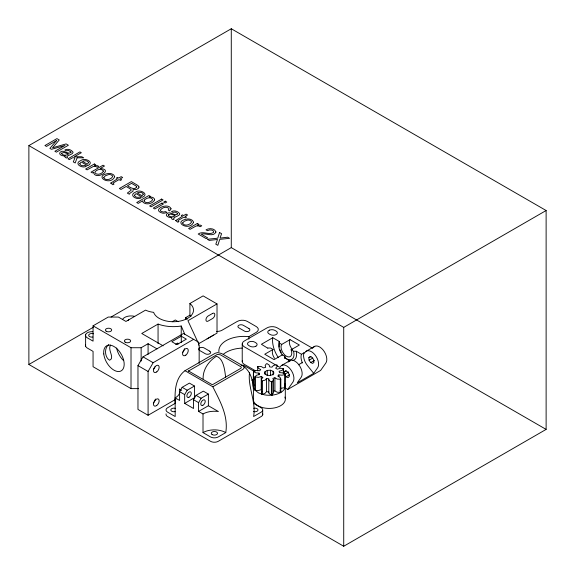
<?xml version="1.0" encoding="UTF-8"?>
<svg xmlns="http://www.w3.org/2000/svg" width="575" height="575" viewBox="0 0 575 575"><rect width="100%" height="100%" fill="white"/><g stroke="black" fill="none" stroke-linecap="round" stroke-linejoin="round"><path stroke-width="0.86" d="M203.119 378.896C202.745 369.56 208.739 361.122 216.344 356.284C223.596 358.247 224.897 370.839 225.616 377.322M283.662 368.848L282.016 370.408L279.119 371.256L279.486 372.586L282.692 372.88L285.092 374.066L284.977 374.497L282.052 375.202L278.846 374.907L277.79 376.107L280.09 377.43L280.823 379.213L277.207 379.09L274.915 377.768L272.838 378.379L273.456 379.658L273.456 392.804L272.133 395.061L270.113 394.4L268.769 392.883L268.82 378.745L266.52 378.537L265.046 380.204L261.668 380.959L261.417 379.133L262.89 377.466L261.244 376.517L258.355 377.372L254.854 376.833L256.5 375.274L259.397 374.426L259.03 373.096L255.825 372.808L253.424 371.615L253.539 371.184L256.464 370.48L259.67 370.774L260.727 369.574L258.427 368.252L257.693 366.476L261.316 366.591L263.602 367.914L265.679 367.303L265.168 365.456L266.39 363.767L267.131 363.695L269.193 365.089L269.697 366.936L272.004 367.145L273.47 365.477L276.848 364.723L277.1 366.548L275.626 368.216L277.272 369.164L280.162 368.309L283.324 368.46L283.662 373.232M268.755 392.768L268.82 391.891L266.52 391.676L265.046 393.35L262.344 394.306L258.506 392.905L254.854 389.979L254.854 376.833M282.354 355.098A10.731 6.196 60 0 1 278.875 344.626L279.242 341.442L272.794 337.712L272.643 338.718A21.462 12.391 60 0 0 278.393 357.679M265.003 371.694L264.723 373.542L266.563 375.065L269.668 375.54L272.579 374.756L273.937 373.074L273.103 371.285L270.473 370.221L267.274 370.386L265.003 371.694L265.003 374.325M253.632 383.741L253.539 384.33L253.539 371.184M273.456 379.658L272.133 381.915L272.133 395.061M267.806 348.227L261.409 344.288L272.794 337.712M279.242 341.442L279.191 347.005M253.424 371.615L253.165 385.732L253.446 387.737L255.199 390.368L258.355 390.511L261.244 389.663L261.244 376.517M302.177 363.012L302.069 362.063A11.09 6.404 60 0 1 301.401 354.351L303.974 352.791L304.527 353.115L305.145 352.231A10.199 5.887 60 0 1 314.992 354.868A10.199 5.887 60 0 1 317.637 367.763L313.713 373.34L297.268 382.835L301.192 377.257A10.199 5.887 60 0 0 298.554 364.363A10.199 5.887 60 0 0 288.707 361.725M280.277 388.355L284.977 387.643L285.092 374.066M110.623 345.086C107.087 349.564 115.28 358.024 109.545 360.23C104.736 357.363 104.003 348.026 108.74 344.648M290.023 360.928L284.848 357.815L284.819 356.27L282.354 354.847L274.067 359.627L264.73 354.236L273.01 349.449L270.545 348.026L267.864 348.012M303.974 352.791L303.931 352.892A11.09 6.404 60 0 0 307.467 365.578L313.713 373.34M175.828 399.266L148.084 415.279L137.971 409.436L137.971 365.621L143.024 356.859L183.504 333.486L198.677 342.254L198.677 345.173L199.158 344.899L199.158 363.486M148.084 415.279L148.084 371.464L153.144 362.696L193.624 339.329M179.688 392.84A16.1 9.293 0 0 1 175.181 397.9L179.608 400.459L179.608 391.697L182.138 387.313L189.412 383.115L194.472 386.033L194.472 397.72L184.668 403.377L184.668 394.615L187.198 390.231L194.472 386.033M184.668 403.377L193.523 408.487L193.523 399.726L196.053 395.348L203.327 391.144L208.387 394.069L208.387 405.749L218.407 411.542A16.1 9.293 0 0 0 203.011 413.964L198.583 411.412L198.583 402.651L201.113 398.267L208.387 394.069M273.01 349.449L272.572 350.197A7.604 4.392 60 0 0 274.527 358.268M281.743 344.411L281.297 345.158A7.604 4.392 60 0 0 286.408 356.234A7.604 4.392 60 0 0 291.525 351.066L291.079 349.808L299.367 345.022L290.023 339.631L281.743 344.411L279.277 342.988M290.023 339.631L289.584 340.378A7.604 4.392 60 0 0 292.51 349.658M284.697 387.672L287.752 389.433L292.97 382.008A10.199 5.887 60 0 0 290.332 369.107A10.199 5.887 60 0 0 280.485 366.469L279.86 367.353L276.769 365.571M207.029 338.898L213.735 335.024M284.424 374.44L284.158 371.96L285.401 370.817L287.414 371.673L289.024 374.03L289.29 376.51L288.053 377.66L286.041 376.805L284.826 375.037M308.825 357.722L310.062 356.572L312.081 357.434L313.691 359.792L313.957 362.272L312.721 363.422L310.701 362.566L309.091 360.202L308.825 357.722L311.068 356.428M261.948 391.302L261.417 392.279L261.668 394.105L264.536 394.874A16.1 9.293 0 0 0 280.226 392.79A16.1 9.293 0 0 0 284.948 383.906M249.543 372.679C247.545 386.299 256.306 401.896 253.604 416.523L261.194 412.138A5.369 3.098 0 0 0 261.194 407.761L253.604 403.377C253.417 390.461 254.919 373.815 242.578 365.614L221.619 353.517L217.695 352.576L215.151 353.287L184.985 370.702C174.922 378.221 174.707 392.013 175.181 403.377L167.591 407.761A5.369 3.098 0 0 0 167.591 412.138L175.181 416.523L175.181 397.9M188.104 371.249L217.422 354.38L220.469 354.84L240.961 366.807A2.444 1.409 0 0 1 240.53 368.503L212.376 384.761L188.456 370.954M28.879 145.604L231.279 28.75L546.121 210.522L546.121 429.396L343.721 546.25L28.879 364.478L28.879 145.604L343.721 327.376L546.121 210.522M92.783 331.746A6.26 3.615 0 0 0 86.221 333.673A6.26 3.615 0 0 0 87.371 337.87L93.064 341.155L93.064 325.824L108.244 317.055L118.364 317.055L125.954 321.439L145.554 310.119A17.89 10.328 0 0 0 153.626 312.333A20.125 11.615 0 0 0 181.204 320.828A20.125 11.615 0 0 0 189.915 303.499L203.104 295.881L217.019 303.916L217.019 333.126L198.627 343.742M28.879 364.478L93.243 327.319M111.076 317.019L231.279 247.624L546.121 429.396M184.769 334.219L181.226 326.011A28.621 16.524 0 0 1 158.06 324.077L141.759 333.486L163.135 345.827M172.234 321.741L175.282 319.98L178.272 321.705M185.711 319.067L185.711 317.608L189.915 315.179L189.915 303.499M93.064 325.824L131.014 347.731L141.134 347.731L148.084 343.713L157.054 348.888M217.019 303.916L187.932 320.706L198.03 342.477M181.29 336.224L171.803 341.701L176.863 344.626L186.35 339.149L181.29 336.224L181.29 342.556M218.903 351.728A25.041 14.461 0 0 1 248.846 336.662L256.227 332.393A7.152 4.133 0 0 0 256.227 326.55L247.379 321.439A7.152 4.133 0 0 0 237.259 321.439L222.079 330.201A7.152 4.133 0 0 1 216.646 331.408M184.985 370.702L212.815 386.767L242.973 369.351L244.202 367.885L243.52 366.297M198.583 411.412L208.387 405.749M281.369 365.578L290.123 360.518M306.029 351.332L314.791 346.279M288.161 361.919L290.059 360.827M284.158 371.96L286.293 370.731M298.497 364.773L302.292 362.581M285.135 374.03L288.693 371.982M309.091 360.202L312.829 358.045M286.041 376.805L289.599 374.749M310.701 362.566L314.439 360.403M274.915 377.768L274.915 390.914L277.207 392.236L280.823 392.351L280.823 379.213M287.752 389.433L320.634 370.444L325.853 363.019A10.199 5.887 60 0 0 323.215 350.125A10.199 5.887 60 0 0 313.368 347.487M212.815 386.767C219.995 401.134 228.483 415.732 225.774 432.587L218.191 436.971A5.369 3.098 0 0 1 210.601 436.971L203.011 432.587L203.011 413.964M273.527 391.316L274.915 390.914M292.934 360.539C296.801 359.526 297.103 354.488 296.233 351.246L293.545 351.232L291.079 349.808M268.755 379.622L270.113 381.254L272.133 381.915M85.618 344.971A6.26 3.615 0 0 0 87.371 348.098L93.064 351.382L93.064 366.713L131.014 388.621L138.604 388.621M287.737 359.562L289.009 360.115M312.75 348.371L277.207 327.851A7.152 4.133 0 0 0 267.088 327.851L244.325 340.997A7.152 4.133 0 0 0 244.325 346.833L275.224 364.679M296.233 351.246L301.444 354.257M255.724 370.947L244.325 364.363A7.152 4.133 0 0 1 242.312 360.791M254.107 371.328L243.642 365.29A25.041 14.461 0 0 1 241.148 365.204M143.024 356.859L153.144 362.696M182.138 387.313L187.198 390.231M196.053 395.348L201.113 398.267M181.7 390.346L179.393 389.009A16.1 9.293 0 0 1 179.882 390.914M137.971 365.621L148.084 371.464M179.608 391.697L184.668 394.615M193.523 399.726L198.583 402.651M253.424 384.761L254.682 385.494M280.09 390.576L280.823 392.351M280.679 351.411L281.247 352.475M279.996 349.751L280.399 350.872M293.545 351.232L293.947 353.323A10.731 6.196 60 0 1 285.193 357.973M284.819 356.27L285.214 358.362M284.848 357.815L284.999 358.613M343.721 327.376L343.721 546.25M285.301 385.228L285.301 398.374M284.977 374.497L284.977 387.643M283.324 368.46L283.324 373.714M280.291 379.514L280.291 392.66M278.846 374.907L278.846 376.661M273.103 371.285L273.103 374.871M271.386 381.987L271.386 395.133M270.473 370.221L270.473 375.568M267.274 370.386L267.274 375.64M266.52 378.537L266.52 391.676M262.696 410.435L262.696 414.819M262.344 381.16L262.344 394.306M261.668 380.959L261.668 394.105M259.03 373.096L259.03 374.85M257.693 366.476L257.693 370.853M255.199 377.222L255.199 390.368M248.846 336.662L248.846 339.164M242.226 343.915L242.226 361.438M231.279 28.75L231.279 247.624M181.226 326.011L181.226 335.793M158.06 324.077L158.06 343.634M148.084 343.713L148.084 354.38M141.134 347.731L141.134 361.064M131.014 347.731L131.014 388.621M85.618 334.751L85.618 346.107M184.431 348.637A4.025 2.322 -60 0 1 182.404 352.612M177.639 343.067A4.025 2.322 -60 0 1 178.077 344.051M175.742 344.31A4.025 2.322 -60 0 1 178.76 343.656M123.647 360.654A14.49 8.366 60 0 1 116.617 347.99M254.186 378.968A24.243 14.001 0 0 1 251.807 380.226M185.711 317.608A14.31 8.258 0 0 1 187.112 319.477M189.915 315.179A20.125 11.615 0 0 1 191.051 316.243M155.013 366.85A4.025 2.322 -60 0 1 153.317 369.409M155.343 399.028A4.025 2.322 -60 0 1 153.317 402.996M223.287 354.308A25.041 14.461 0 0 1 242.204 348.091M92.834 337.022A3.134 1.804 0 0 1 88.694 335.11A3.134 1.804 0 0 1 93.466 333.787M122.612 319.298A8.941 5.161 0 0 1 134.737 316.379M128.06 320.476A3.134 1.804 0 0 1 128.8 319.801M284.948 397.052A16.1 9.293 0 0 1 272.579 408.228A16.1 9.293 0 0 1 253.446 400.883M253.683 408.279A3.134 1.804 0 0 1 257.995 410.061A3.134 1.804 0 0 1 253.338 411.527M262.696 413.849A5.369 3.098 0 0 1 261.194 416.523L218.191 441.348A5.369 3.098 0 0 1 210.601 441.348L167.591 416.523A5.369 3.098 0 0 1 166.089 413.849M203.011 432.587A16.1 9.293 0 0 1 225.774 432.587M175.102 411.621A3.134 1.804 0 0 1 170.797 409.838A3.134 1.804 0 0 1 175.447 408.372M171.048 208.797L169.69 210.867L168.267 210.04L169.014 208.926L168.806 208.344C166.355 206.109 162.179 207.604 160.447 210.019A2.544 1.466 0 0 0 160.792 211.19L163.293 212.06L165.564 211.6L166.987 212.427L165.054 213.045A4.233 2.444 0 0 1 162.351 213.088C150.988 209.796 168.425 201.868 171.048 208.797M110.767 183.087L112.887 184.755L114.044 184.086L113.023 183.425L113.325 182.893L119.025 179.608L120.419 180.413L121.612 179.716L120.218 178.911L122.655 177.51L121.174 176.654L118.737 178.056L117.559 177.373L116.358 178.07L117.537 178.753L110.767 183.087M175.691 220.57L177.819 222.245L178.976 221.576L177.955 220.915L178.257 220.383L183.957 217.091L185.344 217.896L186.544 217.206L185.15 216.401L187.587 214.993L186.106 214.137L183.669 215.546L182.483 214.863L181.29 215.553L182.469 216.236L175.691 220.57M79.788 163.609C80.054 165.801 83.26 166.038 84.971 165.478L86.408 166.312C81.966 168.87 73.205 163.415 81.097 160.403C84.892 157.284 95.019 162.344 87.688 165.715L81.298 162.021L79.788 163.609M134.521 195.213C134.78 197.397 137.986 197.635 139.696 197.074L141.141 197.908C136.692 200.467 127.93 195.011 135.822 192C139.617 188.88 149.744 193.94 142.42 197.311L136.023 193.617L134.521 195.213M70.969 152.059L70.926 152.54C67.706 154.876 63.523 148.925 60.087 152.246C58.01 154.991 63.365 156.271 65.327 155.962L64.774 156.58L65.342 157.521L66.499 158.024L67.577 157.392C64.422 155.918 72.838 154.783 73.047 152.497L72.968 152.066C71.25 149.601 67.491 148.429 64.795 149.989L66.161 150.779L68.641 150.499L70.969 152.059M177.646 213.641L177.603 214.13C174.383 216.466 170.2 210.507 166.764 213.835C164.68 216.581 170.042 217.86 172.004 217.551L171.451 218.162L172.018 219.111L173.176 219.607L174.254 218.982C171.098 217.508 179.515 216.373 179.723 214.087L179.644 213.656C177.927 211.19 174.167 210.019 171.472 211.578L172.838 212.369L175.317 212.089L177.646 213.641M103.831 177.366L103.78 177.804C105.628 181.096 111.306 179.443 112.707 176.547L112.24 175.583L110.925 174.807A2.825 1.632 0 0 0 108.632 174.599L105.548 175.67L103.831 177.366M182.685 222.892L182.627 223.323C184.474 226.622 190.153 224.969 191.554 222.065L191.094 221.102L189.772 220.333A2.825 1.632 0 0 0 187.479 220.117L184.395 221.195L182.685 222.892M139.028 187.026L138.453 188.327L136.519 189.434L133.062 189.613L133.033 191.166L129.806 193.365L129.325 194.249L127.334 193.099L131.1 190.282L131.064 189.577L129.828 188.614L126.141 186.48L121.002 189.441L119.384 188.507L131.352 181.599L138.043 185.574L139.028 187.026M103.442 171.062C102.314 173.981 96.995 175.684 94.904 172.78L94.875 172.248C96.334 169.524 101.682 167.958 103.442 171.062M93.509 172.284C95.112 181.139 114.547 169.438 100.136 168.54L104.478 166.031L103.054 165.212L91.037 172.148L92.395 172.924L93.509 172.284M114.662 176.712C110.63 186.494 92.431 175.928 108.632 173.442A5.096 2.94 0 0 1 111.96 173.952L113.677 174.922L114.662 176.712M193.509 222.237C189.484 232.02 171.278 221.447 187.479 218.96A5.096 2.94 0 0 1 190.807 219.47L192.524 220.448L193.509 222.237M61.683 153.173L61.597 153.618C63.092 155.775 66.621 155.609 68.54 154.028L64.033 152.461L61.683 153.173M168.36 214.763L168.274 215.208C169.769 217.364 173.298 217.199 175.217 215.618L170.71 214.051L168.36 214.763M88.572 162.581L87.35 164.17L82.498 161.374C84.338 160.425 87.702 160.274 88.572 162.581M143.297 194.178L142.075 195.766L137.231 192.97C139.064 192.021 142.428 191.87 143.297 194.178M136.749 186.932C134.773 190.627 129.727 187.278 127.492 185.696L131.582 183.339L136.225 186.092L136.749 186.932M215.977 232.005C213.203 237.576 205.792 232.652 201.228 234.162L207.604 237.842L206.217 238.639L198.202 234.018C202.946 230.532 208.998 235.513 213.562 232.415L213.541 231.078L212.01 230.101L209.552 229.914L207.51 230.697L206.022 229.835C209.005 227.887 214.791 228.189 215.977 232.005M154.661 199.87C152.785 203.873 145.655 205.491 142.686 201.803L142.657 200.812L138.201 203.392L136.728 202.544L148.896 195.514L150.327 196.341L149.169 197.009C151.203 196.822 154.488 197.347 154.661 199.87M219.549 232.516L217.731 238.201L207.309 239.272L209.264 240.4L217.501 239.473L215.805 244.181L217.817 245.338L219.743 239.365L229.597 238.316L227.664 237.202L220.053 238.093L221.576 233.687L219.549 232.516M77.108 157.794L75.174 162.984L73.298 161.906L74.98 157.787L72.623 157.73L69.345 159.62L67.936 158.808L79.911 151.893L81.319 152.713L74.369 156.723L81.837 156.752L83.713 157.838L77.108 157.794M144.26 200.172L144.052 201.221C146.194 203.981 151.024 202.407 152.591 199.784L152.576 199.252C150.557 196.485 146.222 198.088 144.26 200.172M56.544 140.573L49.888 148.386L51.491 149.313L65.004 145.453L54.877 151.268L56.415 152.152L68.389 145.245L66.089 143.915L52.555 147.789L59.232 139.962L56.911 138.618L44.943 145.532L46.489 146.424L56.544 140.573M94.365 163.99L85.639 169.028L87.105 169.869L93.15 166.556L95.622 166.477L97.218 167.239L98.763 166.347L97.355 165.672L94.25 165.665L95.759 164.788L94.365 163.99M161.618 199.072L149.644 205.979L151.117 206.827L163.084 199.913L161.618 199.072M161.999 203.083L153.317 208.1L154.804 208.962L163.494 203.945L161.999 203.083M165.284 201.185L163.623 202.148L165.111 203.004L166.779 202.048L165.284 201.185M197.333 223.438L188.607 228.476L190.073 229.317L196.118 226.004L198.591 225.925L200.186 226.694L201.732 225.795L200.323 225.12L197.218 225.112L198.727 224.243L197.333 223.438M212.592 313.411L208.164 315.963A3.134 1.804 -60 0 0 205.951 319.801A3.134 1.804 -60 0 0 208.164 321.073L212.592 318.521A3.134 1.804 -60 0 0 214.806 314.683A3.134 1.804 -60 0 0 212.592 313.411M248.961 328.562L243.268 325.277A3.134 1.804 0 0 0 238.841 325.277A3.134 1.804 0 0 0 238.841 327.829L244.533 331.114A3.134 1.804 0 0 0 248.961 331.114A3.134 1.804 0 0 0 248.961 328.562M209.746 351.196L204.053 347.911A3.134 1.804 0 0 0 199.626 347.911A3.134 1.804 0 0 0 199.626 350.47L205.318 353.754A3.134 1.804 0 0 0 209.746 353.754A3.134 1.804 0 0 0 209.746 351.196M185.84 355.106A4.025 2.322 -60 0 0 187.615 348.766A4.025 2.322 -60 0 0 182.742 352.461A4.025 2.322 -60 0 0 185.84 355.106M103.773 353.963A14.49 8.366 60 0 0 120.153 371.313A14.49 8.366 60 0 0 117.882 349.679A14.49 8.366 60 0 0 103.773 353.963M106.188 331.2A3.134 1.804 0 0 0 111.514 330.618A3.134 1.804 0 0 0 107.978 328.246A3.134 1.804 0 0 0 106.188 331.2M125.163 342.154A3.134 1.804 0 0 0 130.489 341.572A3.134 1.804 0 0 0 126.953 339.2A3.134 1.804 0 0 0 125.163 342.154M156.745 371.903A4.025 2.322 -60 0 0 158.528 365.563A4.025 2.322 -60 0 0 153.654 369.251A4.025 2.322 -60 0 0 156.745 371.903M156.745 405.49A4.025 2.322 -60 0 0 158.528 399.158A4.025 2.322 -60 0 0 153.654 402.845A4.025 2.322 -60 0 0 156.745 405.49M255.897 346.215A4.162 2.401 0 0 0 255.897 342.822A8.704 5.024 0 0 0 253.28 341.572A4.162 2.401 0 0 0 248.235 342.456A4.162 2.401 0 0 0 248.752 345.482A8.704 5.024 0 0 0 250.017 346.215A4.162 2.401 0 0 0 255.897 346.215M269.618 330.107A4.162 2.401 0 0 0 268.087 333.018A8.704 5.024 0 0 0 270.25 334.528A4.162 2.401 0 0 0 275.504 334.83A4.162 2.401 0 0 0 277.035 331.912A8.704 5.024 0 0 0 274.872 330.402A4.162 2.401 0 0 0 269.618 330.107M212.125 434.563A3.134 1.804 0 0 0 217.393 433.83A3.134 1.804 0 0 0 213.656 431.566A3.134 1.804 0 0 0 212.125 434.563M188.931 397.26A3.134 1.804 -60 0 0 191.087 392.358A3.134 1.804 -60 0 0 187.27 394.234A3.134 1.804 -60 0 0 188.931 397.26M202.846 405.296A3.134 1.804 -60 0 0 205.002 400.387A3.134 1.804 -60 0 0 201.178 402.263A3.134 1.804 -60 0 0 202.846 405.296"/></g></svg>
